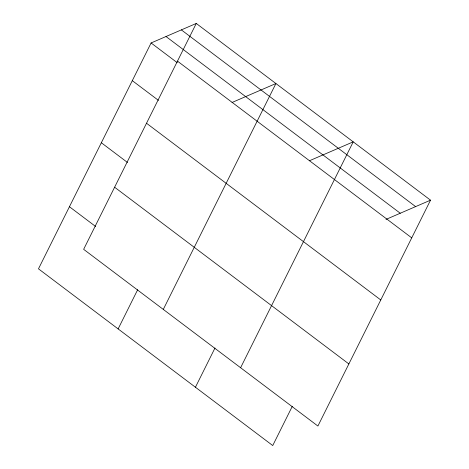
<?xml version="1.0" encoding="UTF-8"?>
<svg xmlns="http://www.w3.org/2000/svg" width="469" height="469" viewBox="0 0 469 469"><rect width="100%" height="100%" fill="white"/><g stroke="black" fill="none" stroke-linecap="round" stroke-linejoin="round"><path stroke-width="0.7" d="M196.265 23.45L83.646 249.326L317.906 426.04L430.524 200.169L196.265 23.45L151.094 42.96L38.476 268.831L272.735 445.55L292.293 406.33M118.124 328.916L137.681 289.695M163.294 309.405L275.913 83.535L232.038 102.482M195.432 387.236L214.984 348.01M240.603 367.725L353.221 141.849L309.341 160.797M385.999 219.398L430.524 200.169M181.356 29.887L415.616 206.606M165.997 36.518L400.256 213.237M177.475 61.14L411.735 237.859M151.094 42.96L177.253 62.694M132.299 80.65L158.463 100.384M146.51 123.241L380.769 299.961M101.339 142.746L127.498 162.485M114.612 187.225L348.872 363.944M69.435 206.729L95.6 226.468"/></g></svg>
